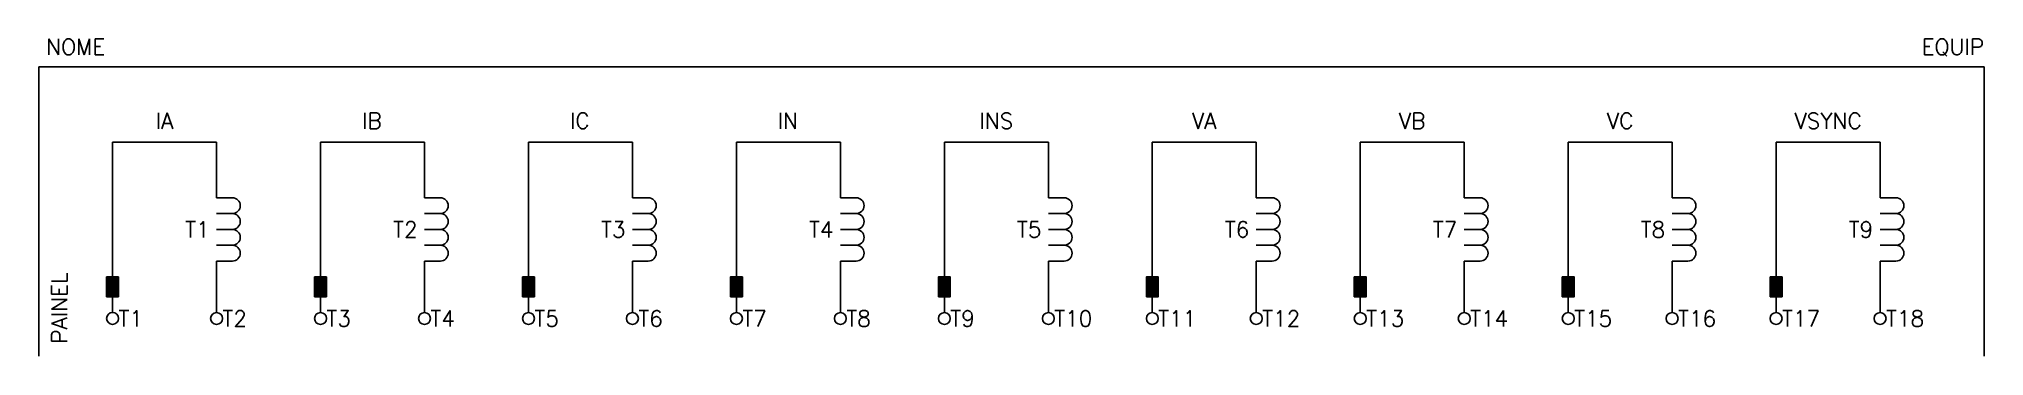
# Model space of a CAD drawing. Extents: x 402 to 647, y 328 to 368.
import ezdxf
from ezdxf.enums import TextEntityAlignment as Align

# ---------------------------------------------------------------- set-up
doc = ezdxf.new("R2010")
doc.units = 0
doc.header["$MEASUREMENT"] = 0
doc.layers.get('0').update_dxf_attribs({"linetype": 'CONTINUOUS'})
doc.styles.add('ROMANS', font='romans')

# ---------------------------------------------------------------- blocks, each defined once
blk = doc.blocks.new('RETANG')
at = {"color": 0}
blk.add_lwpolyline([(2.5, 0), (2.5, 1.5), (0, 1.5), (0, 0)], close=True, dxfattribs=at)
blk.add_solid([(0, 0), (0, 1.5), (2.5, 0), (2.5, 1.5)], dxfattribs=at)

msp = doc.modelspace()

# ---------------------------------------------------------------- linework, layer by layer
at = {"color": 0}
for p, q in [((401.71, 364.29), (647.32, 364.29)), ((401.71, 364.29), (401.71, 327.79)), ((647.32, 364.29), (647.32, 327.79)), ((411.01, 354.79), (411.01, 333.29)), ((411.01, 354.78), (424.14, 354.78)), ((424.14, 354.78), (424.14, 347.78)), ((437.27, 354.78), (437.27, 333.28)), ((437.27, 354.78), (450.4, 354.78)), ((450.4, 354.78), (450.4, 347.78)), ((463.53, 354.78), (463.53, 333.28)), ((463.53, 354.78), (476.65, 354.78)), ((476.65, 354.78), (476.65, 347.78)), ((489.78, 354.78), (489.78, 333.28)), ((489.78, 354.78), (502.91, 354.78)), ((502.91, 354.78), (502.91, 347.78)), ((516.04, 354.78), (516.04, 333.28)), ((516.04, 354.78), (529.17, 354.78)), ((529.17, 354.78), (529.17, 347.78)), ((542.29, 354.78), (542.29, 333.28)), ((542.29, 354.78), (555.42, 354.78)), ((555.42, 354.78), (555.42, 347.78)), ((568.55, 354.78), (568.55, 333.28)), ((568.55, 354.78), (581.68, 354.78)), ((581.68, 354.78), (581.68, 347.78)), ((594.81, 354.78), (594.81, 333.28)), ((594.81, 354.78), (607.93, 354.78)), ((607.93, 354.78), (607.93, 347.78)), ((621.06, 354.78), (621.06, 333.28)), ((621.06, 354.78), (634.19, 354.78)), ((634.19, 354.78), (634.19, 347.78)), ((424.14, 339.78), (424.14, 333.28)), ((450.4, 339.78), (450.4, 333.28)), ((476.65, 339.78), (476.65, 333.28)), ((502.91, 339.78), (502.91, 333.28)), ((529.17, 339.78), (529.17, 333.28)), ((555.42, 339.78), (555.42, 333.28)), ((581.68, 339.78), (581.68, 333.28)), ((607.93, 339.78), (607.93, 333.28)), ((634.19, 339.78), (634.19, 333.28))]:
    msp.add_line(p, q, dxfattribs=at)
for p, q in [((426.14, 347.78), (424.14, 347.78)), ((452.4, 347.78), (450.4, 347.78)), ((478.65, 347.78), (476.65, 347.78)), ((504.91, 347.78), (502.91, 347.78)), ((531.17, 347.78), (529.17, 347.78)), ((557.42, 347.78), (555.42, 347.78)), ((583.68, 347.78), (581.68, 347.78)), ((609.93, 347.78), (607.93, 347.78)), ((636.19, 347.78), (634.19, 347.78)), ((426.14, 345.78), (424.14, 345.78)), ((452.4, 345.78), (450.4, 345.78)), ((478.65, 345.78), (476.65, 345.78)), ((504.91, 345.78), (502.91, 345.78)), ((531.17, 345.78), (529.17, 345.78)), ((557.42, 345.78), (555.42, 345.78)), ((583.68, 345.78), (581.68, 345.78)), ((609.93, 345.78), (607.93, 345.78)), ((636.19, 345.78), (634.19, 345.78)), ((426.14, 343.78), (424.14, 343.78)), ((426.14, 343.78), (424.14, 343.78)), ((424.14, 341.78), (426.14, 341.78)), ((426.14, 341.78), (424.14, 341.78)), ((452.4, 343.78), (450.4, 343.78)), ((452.4, 343.78), (450.4, 343.78)), ((450.4, 341.78), (452.4, 341.78)), ((452.4, 341.78), (450.4, 341.78)), ((478.65, 343.78), (476.65, 343.78)), ((478.65, 343.78), (476.65, 343.78)), ((476.65, 341.78), (478.65, 341.78)), ((478.65, 341.78), (476.65, 341.78)), ((504.91, 343.78), (502.91, 343.78)), ((504.91, 343.78), (502.91, 343.78)), ((502.91, 341.78), (504.91, 341.78)), ((504.91, 341.78), (502.91, 341.78)), ((531.17, 343.78), (529.17, 343.78)), ((531.17, 343.78), (529.17, 343.78)), ((529.17, 341.78), (531.17, 341.78)), ((531.17, 341.78), (529.17, 341.78)), ((557.42, 343.78), (555.42, 343.78)), ((557.42, 343.78), (555.42, 343.78)), ((555.42, 341.78), (557.42, 341.78)), ((557.42, 341.78), (555.42, 341.78)), ((583.68, 343.78), (581.68, 343.78)), ((583.68, 343.78), (581.68, 343.78)), ((581.68, 341.78), (583.68, 341.78)), ((583.68, 341.78), (581.68, 341.78)), ((609.93, 343.78), (607.93, 343.78)), ((609.93, 343.78), (607.93, 343.78)), ((607.93, 341.78), (609.93, 341.78)), ((609.93, 341.78), (607.93, 341.78)), ((636.19, 343.78), (634.19, 343.78)), ((636.19, 343.78), (634.19, 343.78)), ((634.19, 341.78), (636.19, 341.78)), ((636.19, 341.78), (634.19, 341.78)), ((426.14, 339.78), (424.14, 339.78)), ((452.4, 339.78), (450.4, 339.78)), ((478.65, 339.78), (476.65, 339.78)), ((504.91, 339.78), (502.91, 339.78)), ((531.17, 339.78), (529.17, 339.78)), ((557.42, 339.78), (555.42, 339.78)), ((583.68, 339.78), (581.68, 339.78)), ((609.93, 339.78), (607.93, 339.78)), ((636.19, 339.78), (634.19, 339.78))]:
    msp.add_line(p, q)
for points in [[(426.14, 345.78, 1), (426.14, 347.78), (424.14, 347.78)], [(452.4, 345.78, 1), (452.4, 347.78), (450.4, 347.78)], [(478.65, 345.78, 1), (478.65, 347.78), (476.65, 347.78)], [(504.91, 345.78, 1), (504.91, 347.78), (502.91, 347.78)], [(531.17, 345.78, 1), (531.17, 347.78), (529.17, 347.78)], [(557.42, 345.78, 1), (557.42, 347.78), (555.42, 347.78)], [(583.68, 345.78, 1), (583.68, 347.78), (581.68, 347.78)], [(609.93, 345.78, 1), (609.93, 347.78), (607.93, 347.78)], [(636.19, 345.78, 1), (636.19, 347.78), (634.19, 347.78)], [(426.14, 343.78, 1), (426.14, 345.78), (424.14, 345.78)], [(452.4, 343.78, 1), (452.4, 345.78), (450.4, 345.78)], [(478.65, 343.78, 1), (478.65, 345.78), (476.65, 345.78)], [(504.91, 343.78, 1), (504.91, 345.78), (502.91, 345.78)], [(531.17, 343.78, 1), (531.17, 345.78), (529.17, 345.78)], [(557.42, 343.78, 1), (557.42, 345.78), (555.42, 345.78)], [(583.68, 343.78, 1), (583.68, 345.78), (581.68, 345.78)], [(609.93, 343.78, 1), (609.93, 345.78), (607.93, 345.78)], [(636.19, 343.78, 1), (636.19, 345.78), (634.19, 345.78)], [(426.14, 341.78, -1), (426.14, 339.78), (424.14, 339.78)], [(452.4, 341.78, -1), (452.4, 339.78), (450.4, 339.78)], [(478.65, 341.78, -1), (478.65, 339.78), (476.65, 339.78)], [(504.91, 341.78, -1), (504.91, 339.78), (502.91, 339.78)], [(531.17, 341.78, -1), (531.17, 339.78), (529.17, 339.78)], [(557.42, 341.78, -1), (557.42, 339.78), (555.42, 339.78)], [(583.68, 341.78, -1), (583.68, 339.78), (581.68, 339.78)], [(609.93, 341.78, -1), (609.93, 339.78), (607.93, 339.78)], [(636.19, 341.78, -1), (636.19, 339.78), (634.19, 339.78)]]:
    msp.add_lwpolyline(points, format="xyb")
for centre in [(411.01, 332.54), (424.14, 332.53), (437.27, 332.53), (450.4, 332.53), (463.53, 332.53), (476.65, 332.53), (489.78, 332.53), (502.91, 332.53), (516.04, 332.53), (529.17, 332.53), (542.29, 332.53), (555.42, 332.53), (568.55, 332.53), (581.68, 332.53), (594.81, 332.53), (607.93, 332.53), (621.06, 332.53), (634.19, 332.53)]:
    msp.add_circle(centre, 0.75, dxfattribs=at)
for centre in [(426.14, 342.78), (452.4, 342.78), (478.65, 342.78), (504.91, 342.78), (531.17, 342.78), (557.42, 342.78), (583.68, 342.78), (609.93, 342.78), (636.19, 342.78)]:
    msp.add_arc(centre, 1, 270, 90)

# ---------------------------------------------------------------- block references
at = {"rotation": 270}
for p in [(410.26, 337.78), (436.52, 337.78), (462.78, 337.78), (489.03, 337.78), (515.29, 337.78), (541.54, 337.78), (567.8, 337.78), (594.06, 337.78), (620.31, 337.78)]:
    msp.add_blockref('RETANG', p, dxfattribs=at)

# ---------------------------------------------------------------- texts
at = {"style": 'ROMANS'}
for s, p in [('IA', (417.58, 357.5)), ('IB', (443.76, 357.5)), ('IC', (470.01, 357.5)), ('IN', (496.27, 357.49)), ('INS', (522.6, 357.49)), ('VA', (548.86, 357.49)), ('VB', (575.11, 357.49)), ('VC', (601.37, 357.49)), ('VSYNC', (627.63, 357.49)), ('T1', (421.72, 343.77)), ('T2', (447.98, 343.77)), ('T3', (474.23, 343.77)), ('T4', (500.49, 343.77)), ('T5', (526.75, 343.77)), ('T6', (553, 343.77)), ('T7', (579.26, 343.77)), ('T8', (605.51, 343.76)), ('T9', (631.77, 343.76))]:
    msp.add_text(s, height=2, dxfattribs=at).set_placement(p, align=Align.MIDDLE_CENTER)
at = {"lineweight": -3, "style": 'ROMANS'}
msp.add_attdef('NOME', text='', height=2, dxfattribs=at).set_placement((406.36, 366.83), align=Align.MIDDLE_CENTER)
msp.add_attdef('EQUIP', text='', height=2, dxfattribs=at).set_placement((647.32, 366.83), align=Align.MIDDLE_RIGHT)
msp.add_attdef('PAINEL', text='', height=2, rotation=90, dxfattribs=at).set_placement((404.3, 329.34), align=Align.MIDDLE_LEFT)
for tag, p in [('T1', (411.76, 332.54)), ('T2', (424.89, 332.53)), ('T3', (438.02, 332.53)), ('T4', (451.15, 332.53)), ('T5', (464.28, 332.53)), ('T6', (477.4, 332.53)), ('T7', (490.53, 332.53)), ('T8', (503.66, 332.53)), ('T9', (516.79, 332.53)), ('T10', (529.92, 332.53)), ('T11', (543.04, 332.53)), ('T12', (556.17, 332.53)), ('T13', (569.3, 332.53)), ('T14', (582.43, 332.53)), ('T15', (595.56, 332.53)), ('T16', (608.68, 332.53)), ('T17', (621.81, 332.53)), ('T18', (634.94, 332.53))]:
    msp.add_attdef(tag, text='', height=2, dxfattribs=at).set_placement(p, align=Align.MIDDLE_LEFT)

doc.saveas('drawing.dxf')
